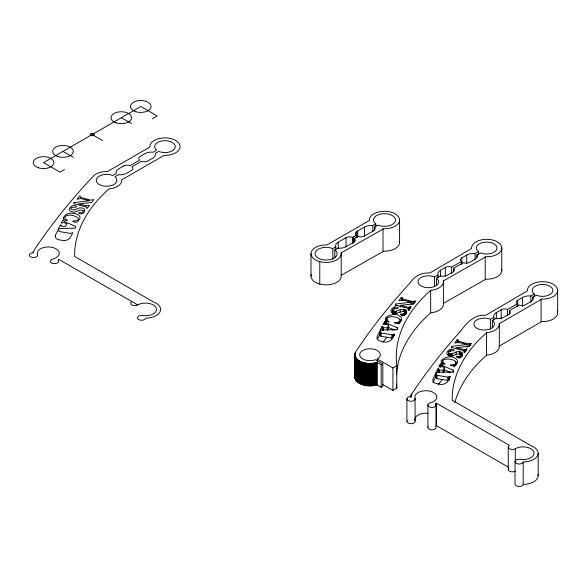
<?xml version="1.0" encoding="UTF-8"?>
<svg xmlns="http://www.w3.org/2000/svg" width="587" height="587" viewBox="0 0 587 587"><rect width="100%" height="100%" fill="white"/><g stroke="black" fill="none" stroke-linecap="round" stroke-linejoin="round"><path stroke-width="0.88" d="M377.28 361.614L377.287 358.921A10.317 5.958 0 0 0 373.303 349.082A10.317 5.958 0 0 0 359.743 355.465A10.317 5.958 0 0 0 375.629 359.699L382.827 363.852L382.827 386.312L381.168 387.266L377.059 384.889L371.556 385.864L366.061 385.615L361.731 384.5L357.732 382.306L355.854 380.303L354.864 377.632L354.864 354.262L355.583 352.017L360.169 345.2A1067.335 616.218 0 0 1 409.997 283.015C414.224 276.294 421.848 272.258 429.757 273.043L471.552 248.506A15.13 8.732 0 0 1 486.396 239.32A15.13 8.732 0 0 1 501.79 248.206A15.13 8.732 0 0 1 485.867 256.776L443.376 280.902L443.427 303.736A15.13 8.732 0 0 1 430.682 312.82A211.408 122.052 0 0 0 396.489 374.154M400.18 320.113C399.989 322.689 396.519 322.586 394.647 322.468L394.559 323.033L398.191 323.745L399.336 323.063L401.611 320.164L401.603 318.286A7.374 4.256 0 0 0 399.336 315.989C395.322 311.396 377.925 318.205 388.535 322.153L389.078 321.713C379.635 315.182 402.807 314.749 400.165 322.292M456.04 362.465C455.85 365.041 452.379 364.938 450.508 364.82L450.42 365.393L454.052 366.097L455.196 365.415L457.478 362.517L457.464 360.638A7.374 4.256 0 0 0 455.196 358.341C451.183 353.748 433.793 360.557 444.396 364.512L444.939 364.065C435.444 357.417 459.173 357.101 456.04 364.997M354.849 377.177L355.362 374.917M405.103 312.365C404.935 314.375 402.154 314.361 400.65 314.074L400.349 314.603L403.276 315.424C407.026 314.845 407.987 309.298 403.474 309.349C399.696 308.424 395.924 313.385 392.542 310.428L393.341 308.916L398.001 308.483L398.331 307.882C395.044 304.594 387.486 310.677 392.769 313.018C396.944 315.358 400.782 309.995 404.795 311.91L405.081 314.507M448.343 352.281L448.402 352.78C452.049 355.861 456.099 350.204 460.186 351.877C464.192 352.508 462.167 357.314 459.137 357.776L456.209 356.955L456.51 356.426C458.014 356.72 460.795 356.735 460.964 354.717L460.656 354.269C456.649 352.347 452.812 357.71 448.629 355.37C443.346 353.029 450.904 346.946 454.191 350.234L453.861 350.835L450.258 350.901L448.6 351.752L448.343 355.649L448.6 351.752M33.158 252.828L33.224 252.373A15.13 8.732 0 0 1 34.45 249.732L38.463 243.774A1067.335 616.218 0 0 1 88.292 181.581L92.79 176.753A15.13 8.732 0 0 1 107.406 171.58L149.846 147.08A15.13 8.732 0 0 1 164.69 137.886A15.13 8.732 0 0 1 180.084 146.772A15.13 8.732 0 0 1 164.162 155.342L121.722 179.849A15.13 8.732 0 0 1 108.977 188.933A211.408 122.052 0 0 0 74.725 251.089L74.63 256.438L153.743 302.107A15.115 8.724 0 0 1 160.104 311.69A15.115 8.724 0 0 1 146.295 318.139L145.583 318.477A4.124 2.385 0 0 1 140.528 320.157A4.124 2.385 0 0 1 137.607 317.237A4.124 2.385 0 0 1 142.663 315.557A10.984 6.347 0 0 0 156.12 307.786A10.984 6.347 0 0 0 137.74 304.939A4.124 2.385 0 0 1 131.899 304.939A4.124 2.385 0 0 1 131.899 301.571M380.369 332.257L380.479 331.626L379.679 331.486L377.412 335.845L376.942 337.679L377.331 339.117A6.75 3.896 0 0 0 379.481 340.937L385.182 342.089A6.853 3.955 0 0 0 388.88 341.421L391.522 339.675L394.596 334.142L391.918 334.825L381.19 332.968L380.369 332.257L380.369 335.625L381.19 336.336L392.747 338.171L392.747 334.803M380.369 335.625L380.479 331.626M436.229 374.609L436.339 373.978L435.539 373.838L433.272 378.197L432.802 380.031L433.199 381.469A6.75 3.896 0 0 0 435.341 383.289L441.042 384.441A6.853 3.955 0 0 0 444.741 383.781L447.382 382.027L450.456 376.494L447.778 377.177L437.051 375.32L436.229 374.609L436.229 377.977L437.051 378.688L448.607 380.53L448.607 377.155M436.229 377.977L436.339 377.346L435.539 377.206L432.905 382.526M382.724 330.51L382.819 326.577L382.02 326.445L379.87 330.598L382.915 329.931L396.981 329.637L397.414 327.839L386.378 323.166L385.292 321.786L384.492 321.647L382.951 324.626L385.351 323.929L388.616 325.169L388.616 328.537L387.596 330.518M438.584 372.87L438.68 368.937L437.88 368.797L435.73 372.958L438.775 372.283L452.841 371.989L453.274 370.192L442.238 365.525L441.16 364.138L440.353 363.999L438.812 366.978L441.211 366.281L444.484 367.521L444.484 370.889L443.801 372.209M435.356 403.856L436.53 403.247L509.472 445.357A4.124 2.385 0 0 0 509.472 448.725A4.124 2.385 0 0 0 515.305 448.725A10.984 6.347 0 0 1 533.686 451.572A10.984 6.347 0 0 1 520.229 459.342A4.124 2.385 0 0 0 515.173 461.022A4.124 2.385 0 0 0 518.094 463.943A4.124 2.385 0 0 0 523.149 462.255L523.868 461.925A15.115 8.724 0 0 0 537.67 455.468A15.115 8.724 0 0 0 531.308 445.893L452.195 400.224L452.291 394.875A211.408 122.052 0 0 1 480.555 338.339L486.542 332.719A15.13 8.732 0 0 0 499.288 323.635L541.728 299.128A15.13 8.732 0 0 0 557.65 290.558A15.13 8.732 0 0 0 542.256 281.672A15.13 8.732 0 0 0 527.412 290.866L485.618 315.395C474.377 313.891 466.342 323.378 460.34 331.435A1067.335 616.218 0 0 0 416.029 387.552L411.45 394.376L410.739 396.533L410.181 396.555A4.124 2.385 0 0 0 407.004 399.38A4.124 2.385 0 0 0 411.898 401.214A4.124 2.385 0 0 0 415.075 398.39A10.999 6.354 0 0 1 418.913 392.138A10.999 6.354 0 0 1 430.308 391.272L430.829 391.412A10.999 6.354 0 0 1 436.831 397.238A10.999 6.354 0 0 1 430.308 402.873A4.124 2.385 0 0 0 428.216 406.021A4.124 2.385 0 0 0 433.668 407.224A4.124 2.385 0 0 0 435.759 404.083L435.466 403.805M523.222 461.932L523.149 484.715A4.124 2.385 0 0 1 518.622 486.462A4.124 2.385 0 0 1 515.034 484.099L515.034 461.639M411.171 304.646L411.171 302.122L395.675 304.037L395.396 305.071L407.796 308.3L408.303 308.593L408.104 309.598L408.853 309.789L411.267 306.656L408.552 307.324L400.29 305.365L400.29 307.045M467.032 344.474L451.535 346.389L451.264 347.423L463.657 350.652L464.163 350.945L463.972 351.951L464.713 352.141L467.127 349.008L464.412 349.676L456.15 347.717L469.292 346.205L471.42 343.439L468.162 343.857L458.33 341.208L457.801 340.9L457.977 339.91L457.207 339.712L454.793 342.845L455.563 343.035L457.574 342.184L467.032 344.474L467.032 346.998M401.853 299.832L402.117 297.558L401.347 297.36L398.933 300.493L399.703 300.683L401.713 299.832L411.171 302.122M387.251 321.221L386.628 322.168L386.628 318.8M379.679 331.486L379.679 334.854L377.412 339.213M387.259 330.334L387.259 327.803L388.616 325.169M443.119 372.686L443.119 370.162L444.484 367.521M383.017 342.236L385.828 338.435A479.051 276.572 0 0 1 386.789 337.173M385.754 321.316L386.598 320.275M441.622 363.669L442.459 362.627M391.419 312.585L392.505 311.506M447.279 354.937L448.365 353.858M557.32 311.044A15.13 8.732 0 0 1 541.728 321.581L499.288 346.088A15.13 8.732 0 0 1 486.542 355.172L480.555 360.8A211.408 122.052 0 0 0 454.822 402.557M401.853 298.145L402.469 298.856L412.301 301.505L415.559 301.087L413.431 303.853L400.29 305.365M64.453 169.518L59.977 172.101L43.541 162.614L140.785 106.474L157.213 115.962L152.356 118.772M335.793 249.68L335.793 246.988A9.121 5.261 0 0 1 338.266 242.189L346.044 237.698A4.872 2.81 0 0 1 352.369 237.419L356.258 235.174A4.872 2.81 0 0 1 356.742 231.52L364.52 227.03A9.121 5.261 0 0 1 372.833 225.599L375.555 223.75A10.999 6.354 0 0 1 382.166 213.8A10.999 6.354 0 0 1 395.22 221.336A10.999 6.354 0 0 1 377.991 225.151L374.777 226.721A9.121 5.261 0 0 1 372.297 231.52L364.52 236.011A4.872 2.81 0 0 1 358.202 236.297L354.313 238.542A4.872 2.81 0 0 1 353.829 242.189L346.044 246.679A9.121 5.261 0 0 1 337.738 248.11L334.803 249.805L334.803 257.891M334.803 249.805L335.016 249.967A10.999 6.354 0 0 1 334.663 257.693A10.999 6.354 0 0 1 321.639 259.498L321.118 259.359A10.999 6.354 0 0 1 316.731 250.378A10.999 6.354 0 0 1 332.58 248.558L335.793 246.988M341.172 252.865L383.663 228.732A15.13 8.732 0 0 0 399.578 220.162A15.13 8.732 0 0 0 384.192 211.283A15.13 8.732 0 0 0 369.348 220.47L326.9 244.977A15.13 8.732 0 0 0 311.499 251.434A15.13 8.732 0 0 0 319.247 261.479L319.959 261.677A15.13 8.732 0 0 0 341.223 253.239L341.172 252.865L341.223 275.699A15.13 8.732 0 0 1 319.959 284.13L319.247 283.939A15.13 8.732 0 0 1 311.315 274.334M341.172 275.318L383.663 251.192A15.13 8.732 0 0 0 399.498 241.558M437.997 277.724L437.997 275.024A9.121 5.261 0 0 1 440.47 270.225L445.335 267.423A4.872 2.81 0 0 1 451.652 267.136L461.382 261.523A4.872 2.81 0 0 1 461.866 257.876L466.724 255.074A9.121 5.261 0 0 1 475.037 253.643L478.317 251.552A10.317 5.958 0 0 1 484.517 242.226A10.317 5.958 0 0 1 496.749 249.292A10.317 5.958 0 0 1 480.599 252.872L476.982 254.765A9.121 5.261 0 0 1 474.509 259.564L469.644 262.367A4.872 2.81 0 0 1 463.326 262.646L453.597 268.259A4.872 2.81 0 0 1 453.113 271.913L448.255 274.716A9.121 5.261 0 0 1 439.942 276.147L436.515 278.128L436.515 285.311M436.515 278.128L436.662 278.238A10.317 5.958 0 0 1 436.332 285.48A10.317 5.958 0 0 1 424.122 287.175L423.638 287.043A10.317 5.958 0 0 1 419.522 278.627A10.317 5.958 0 0 1 434.38 276.917L437.997 275.024M443.376 303.362L485.867 279.229A15.13 8.732 0 0 0 501.599 269.139M377.008 362.406L381.168 364.806L382.827 363.852M396.812 365.723L396.812 388.176L392.923 390.421L392.923 367.968L396.812 365.723A211.408 122.052 0 0 1 430.682 290.36A15.13 8.732 0 0 0 443.427 281.276L443.376 280.902M493.858 320.076L493.858 317.376A9.121 5.261 0 0 1 496.331 312.577L501.195 309.775A4.872 2.81 0 0 1 507.513 309.496L517.242 303.875A4.872 2.81 0 0 1 517.727 300.228L522.584 297.426A9.121 5.261 0 0 1 530.897 295.995L534.177 293.904A10.317 5.958 0 0 1 540.378 284.578A10.317 5.958 0 0 1 552.609 291.644A10.317 5.958 0 0 1 536.459 295.224L532.842 297.117A9.121 5.261 0 0 1 530.369 301.916L525.504 304.719A4.872 2.81 0 0 1 519.187 305.005L509.457 310.618A4.872 2.81 0 0 1 508.973 314.265L504.116 317.068A9.121 5.261 0 0 1 495.802 318.499L492.376 320.48L492.376 327.663M492.376 320.48L492.522 320.59A10.317 5.958 0 0 1 492.192 327.839A10.317 5.958 0 0 1 479.983 329.527L479.498 329.395A10.317 5.958 0 0 1 475.382 320.979A10.317 5.958 0 0 1 490.24 319.269L493.858 317.376M508.672 467.355L436.53 425.707L435.958 426.015L435.958 403.562M354.849 354.717C356.896 363.896 369.583 364.564 377.059 362.436L377.059 384.889M33.173 252.748L32.615 252.77A4.124 2.385 0 0 0 29.438 255.602A4.124 2.385 0 0 0 34.332 257.436A4.124 2.385 0 0 0 37.509 254.611A10.999 6.354 0 0 1 41.347 248.352A10.999 6.354 0 0 1 52.742 247.487L53.263 247.626A10.999 6.354 0 0 1 59.265 253.452A10.999 6.354 0 0 1 52.742 259.087A4.124 2.385 0 0 0 50.651 262.235A4.124 2.385 0 0 0 56.103 263.446A4.124 2.385 0 0 0 58.194 260.298L57.9 260.019L58.964 259.461L137.74 304.939M523.222 484.392L523.868 484.385A15.115 8.724 0 0 0 538 474.303M387.259 327.803L383.377 327.729L382.724 327.142M443.119 370.162L439.237 370.089L438.584 369.494M379.679 334.854L380.479 334.994M460.186 355.245L462.108 356.316L462.108 352.948M387.985 327.238L394.912 330.239M443.794 369.561L450.772 372.591M406.248 310.589L406.248 313.957L405.125 313.172L405.125 309.804M121.333 117.701L131.642 123.652M92.159 134.548L102.468 140.498M62.992 151.387L73.302 157.338M382.746 384.551L392.923 390.421M377.287 358.921L392.923 367.968M557.65 290.404L557.65 312.864M541.082 299.099L541.082 321.551M538.191 453.215L538.191 475.668M534.324 294.014L534.324 296.706M532.842 297.117L532.842 299.81M530.897 295.995L530.897 302.283M522.584 297.426L522.584 306.407M517.727 300.228L517.727 306.517M517.242 303.875L517.242 306.575M515.305 448.725L515.305 461.301M509.457 310.618L509.457 314.206M508.261 447.045L508.261 469.497M507.513 309.496L507.513 315.784M501.79 248.052L501.79 270.512M501.195 309.775L501.195 318.756M499.31 324.09L499.31 346.543M496.331 312.577L496.331 318.866M490.431 319.357L490.431 329.241M486.542 332.719L486.542 355.172M485.214 256.746L485.214 279.199M478.464 251.662L478.464 254.354M476.982 254.765L476.982 257.458M475.037 253.643L475.037 259.931M470.679 343.248L470.679 344.936M470.18 343.622L470.18 345.31M469.593 343.879L469.593 346.403M468.925 343.967L468.925 346.491M466.724 255.074L466.724 263.152M466.386 348.817L466.386 350.498M465.792 349.338L465.792 351.026M465.19 349.632L465.19 352.156M464.412 349.676L464.412 352.2M464.163 350.945L464.163 352.633M462.563 353.976L462.563 355.656M462.424 353.433L462.424 355.12M461.866 257.876L461.866 264.165M461.624 352.516L461.624 355.883M461.382 261.523L461.382 264.223M460.986 352.156L460.964 357.241M460.656 354.269L460.722 357.263M460.303 355.979L460.303 357.659M460.186 351.877L460.186 354.401M459.518 356.36L459.518 358.041M459.335 351.701L459.335 354.232M458.968 356.492L458.968 358.18M458.33 341.208L458.33 342.889M457.977 339.91L457.977 342.434M457.713 340.497L457.801 342.581M457.207 339.712L457.207 342.236M456.077 352.017L456.077 354.541M455.85 361.952L455.85 364.476M455.101 364.16L455.101 365.848M454.609 364.432L454.609 366.956M454.015 364.637L454.015 366.317M453.597 268.259L453.597 271.854M453.274 370.192L453.274 372.716M452.401 353.491L452.401 356.015M451.652 267.136L451.652 273.425M451.579 353.704L451.579 356.228M451.535 346.389L451.535 348.076M450.647 353.778L450.647 356.302M450.589 349.47L450.589 351.151M450.266 349.544L450.266 351.231M449.642 353.609L449.642 356.133M449.671 376.362L449.671 378.886M449.231 376.883L449.231 380.251M448.82 353.235L448.82 355.766M448.402 352.78L448.402 355.311M447.778 377.177L447.778 380.545M445.335 267.423L445.335 276.404M442.708 360.667L442.708 364.035M442.539 362.106L442.539 364.63M442.488 361.152L442.488 364.52M441.747 365.268L441.747 366.948M441.38 364.967L441.38 366.655M441.16 364.138L441.16 366.662M440.47 270.225L440.47 276.514M440.353 363.999L440.353 367.367M439.237 370.089L439.237 372.613M438.753 369.876L438.753 372.4M438.68 368.937L438.68 372.305L437.88 372.165L437.88 368.797M437.051 375.32L437.051 378.688M436.53 403.247L436.53 425.707M436.339 373.978L436.412 378.417M435.539 373.838L435.539 377.206M434.571 277.005L434.571 286.882M430.682 290.36L430.682 312.82M427.886 404.803L427.886 427.255M415.075 398.39L415.075 420.85A4.124 2.385 0 0 1 410.819 423.726A4.124 2.385 0 0 1 407.114 420.608M414.818 300.896L414.818 302.576M414.312 301.27L414.312 302.958M413.732 301.52L413.732 304.051M413.065 301.615L413.065 304.139M411.714 393.943L411.714 395.741M411.039 395.256L411.039 397.054M410.893 395.704L410.893 397.502M410.526 306.465L410.526 308.146M409.931 306.986L409.931 308.674M409.33 307.272L409.33 310.64M408.552 307.324L408.552 309.848M408.303 308.593L408.303 310.281M406.916 398.764L406.916 421.217M406.703 311.624L406.703 313.304M406.556 311.081L406.556 312.761M405.764 310.163L405.764 313.531M404.795 311.91L404.861 314.911M404.436 313.627L404.436 315.307M404.326 309.525L404.326 312.049M403.658 314.008L403.658 315.689M403.474 309.349L403.474 311.88M403.108 314.14L403.108 315.828M402.469 298.856L402.469 300.537M402.425 314.206L402.425 315.894M402.117 297.558L402.117 300.082M401.941 298.548L401.941 300.228M401.611 314.192L401.611 315.879M401.347 297.36L401.347 299.884M400.209 309.657L400.209 312.189M399.586 220.015L399.586 242.468M399.241 321.808L399.241 323.496M398.749 322.08L398.749 323.76M398.155 322.285L398.155 323.965M397.414 327.839L397.414 329.52M396.541 311.139L396.541 313.663M395.719 311.345L395.719 313.876M395.675 304.037L395.675 305.724M394.728 307.111L394.728 308.799M394.787 311.418L394.787 313.95M394.596 334.142L394.596 335.83M394.405 307.192L394.405 308.879M393.774 311.257L393.774 313.781M393.811 334.01L393.811 335.691M393.363 334.531L393.363 337.055M392.96 310.883L392.96 313.407M392.74 309.4L392.483 313.297L392.483 309.921M392.542 310.428L392.542 312.952M391.918 334.825L391.918 338.193M386.848 318.315L386.848 321.683M386.679 319.754L386.679 322.278M385.886 322.916L385.886 324.596M385.52 322.615L385.52 324.303M385.314 322.248L385.314 323.936M385.292 321.786L385.292 324.31M384.492 321.647L384.492 324.171M383.377 327.729L383.377 330.261M383.01 228.703L383.01 251.163M382.893 327.524L382.893 330.048M382.819 326.577L382.819 329.945L382.02 329.813L382.02 326.445M381.19 332.968L381.19 336.336M381.168 364.806L381.168 387.266M380.552 332.69L380.552 336.058M376.839 362.502L376.839 384.955M376.128 362.7L376.128 385.153M375.768 223.904L375.768 226.604M375.394 362.876L375.394 385.329M374.777 226.721L374.777 230.317M374.645 363.023L374.645 385.483M373.89 363.155L373.89 385.615M373.119 363.265L373.119 385.718M372.833 225.599L372.833 231.887M372.341 363.346L372.341 385.798M371.556 363.404L371.556 385.864M370.764 363.441L370.764 385.894M369.971 363.456L369.971 385.908M369.179 363.441L369.179 385.894M368.394 363.404L368.394 385.864M367.609 363.346L367.609 385.798M366.831 363.265L366.831 385.718M366.061 363.155L366.061 385.615M365.297 363.023L365.297 385.483M364.52 227.03L364.52 236.011M364.549 362.876L364.549 385.329M363.823 362.7L363.823 385.153M363.104 362.502L363.104 384.955M362.406 362.282L362.406 384.742M361.731 362.047L361.731 384.5M361.078 361.783L361.078 384.243M360.455 361.504L360.455 383.964M359.853 361.21L359.853 383.663M359.273 360.895L359.273 383.348M358.73 360.565L358.73 383.017M358.217 360.213L358.217 382.673M357.71 230.962L357.71 237.251M357.732 359.853L357.732 382.306M357.285 359.479L357.285 381.932M356.874 359.083L356.874 381.543M356.742 231.52L356.742 237.808M356.492 358.686L356.492 381.139M356.258 235.174L356.258 237.867M356.155 358.268L356.155 380.728M355.854 357.85L355.854 380.303M355.583 357.417L355.583 379.877M355.362 352.457L355.362 379.437M355.179 352.904L355.179 378.989M355.032 353.352L355.032 378.542M354.93 353.807L354.93 378.087M354.313 238.542L354.313 242.13M353.337 236.855L353.337 243.143M352.369 237.419L352.369 243.708M346.044 237.698L346.044 246.679M338.266 242.189L338.266 248.477M332.858 248.683L332.858 259.461M319.776 261.626L319.776 284.079M310.985 253.694L310.985 276.154M392.255 330.283A479.051 276.572 0 0 1 393.29 329.043M399.336 319.357A7.374 4.256 0 0 1 401.134 320.803M396.812 388.176A211.408 122.052 0 0 1 396.43 384.059M435.759 426.536A4.124 2.385 0 0 1 432.098 429.889A4.124 2.385 0 0 1 428.136 426.654M415.075 420.85A10.999 6.354 0 0 1 428.121 413.314M515.305 471.185A4.124 2.385 0 0 1 509.876 471.39A4.124 2.385 0 0 1 508.812 468.309M438.115 384.859A1063.982 614.281 0 0 1 442.488 379.327M448.079 372.459A1063.982 614.281 0 0 1 449.216 371.087M455.196 361.709A7.374 4.256 0 0 1 456.994 363.155M63.462 217.872L63.851 219.597L66.83 220.727L67.373 220.279L64.974 218.32A4.344 2.509 0 0 1 65.546 216.42C70.198 211.936 86.825 220.418 72.942 221.035L72.854 221.607L76.486 222.312L77.631 221.629L79.905 218.731L79.898 216.852A7.374 4.256 0 0 0 77.631 214.556C73.096 212.377 65.495 212.318 63.462 217.872M83.398 210.931C83.229 212.949 80.448 212.934 78.944 212.641L78.643 213.169L81.571 213.991C85.32 213.411 86.282 207.864 81.769 207.923C77.99 206.991 74.219 211.958 70.836 209.001L71.636 207.482L76.295 207.05L76.626 206.455C73.338 203.161 65.781 209.243 71.064 211.584C75.246 213.932 79.076 208.561 83.09 210.484L83.398 210.931M55.339 235.372L55.633 237.691A6.75 3.896 0 0 0 57.775 239.503L63.477 240.655A6.853 3.955 0 0 0 67.175 239.995L69.816 238.241L72.891 232.709L70.213 233.391L60.703 231.77L58.847 231.263L58.773 230.192L57.974 230.06L55.339 235.372M61.114 225.151L61.672 226.303L65.553 226.377L66.918 223.742L63.645 222.502L61.246 223.199L62.787 220.213L63.594 220.352L64.673 221.739L75.708 226.406L75.275 228.204L61.209 228.497L58.164 229.172L60.314 225.012L61.114 225.151M73.969 202.61L73.698 203.645L86.091 206.873L86.597 207.167L86.399 208.165L87.147 208.356L89.562 205.223L86.847 205.89L78.585 203.931L91.726 202.42L93.854 199.653L90.596 200.072L80.764 197.423L80.236 197.115L80.412 196.124L79.641 195.926L77.227 199.059L77.998 199.257L80.008 198.399L89.466 200.688L73.969 202.61M123.63 165.989L118.765 168.799A9.121 5.261 0 0 0 116.292 173.598L112.675 175.491A10.317 5.958 0 0 0 97.816 177.193A10.317 5.958 0 0 0 101.933 185.609L102.417 185.741A10.317 5.958 0 0 0 114.626 184.054A10.317 5.958 0 0 0 114.957 176.804L118.236 174.721A9.121 5.261 0 0 0 126.55 173.29L131.407 170.479A4.872 2.81 0 0 0 131.892 166.833L141.621 161.22A4.872 2.81 0 0 0 147.939 160.941L152.803 158.13A9.121 5.261 0 0 0 155.276 153.332L158.894 151.439A10.317 5.958 0 0 0 175.043 147.858A10.317 5.958 0 0 0 162.812 140.799A10.317 5.958 0 0 0 156.612 150.118L153.332 152.209A9.121 5.261 0 0 0 145.018 153.64L140.161 156.443A4.872 2.81 0 0 0 139.677 160.097L129.947 165.71A4.872 2.81 0 0 0 123.63 165.989M116.175 122.859A10.317 5.958 0 0 0 131.649 117.701A10.317 5.958 0 0 0 116.175 112.543A10.317 5.958 0 0 0 116.175 122.859M91.036 135.546A2.062 1.189 0 0 0 94.221 134.606A2.062 1.189 0 0 0 91.227 133.484A2.062 1.189 0 0 0 91.036 135.546M38.382 167.772A10.317 5.958 0 0 0 53.857 162.614A10.317 5.958 0 0 0 38.382 157.455A10.317 5.958 0 0 0 38.382 167.772M57.834 156.546A10.317 5.958 0 0 0 73.302 151.387A10.317 5.958 0 0 0 57.834 146.229A10.317 5.958 0 0 0 57.834 156.546M135.626 111.633A10.317 5.958 0 0 0 151.094 106.474A10.317 5.958 0 0 0 135.626 101.316A10.317 5.958 0 0 0 135.626 111.633"/></g></svg>
